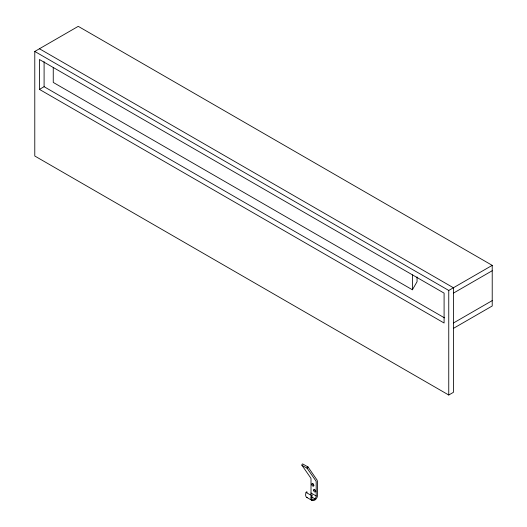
<?xml version="1.0" encoding="UTF-8"?>
<svg xmlns="http://www.w3.org/2000/svg" width="527" height="527" viewBox="0 0 527 527"><rect width="100%" height="100%" fill="white"/><g stroke="black" fill="none" stroke-linecap="round" stroke-linejoin="round"><path stroke-width="0.79" d="M53.253 67.489L53.253 82.429L412.397 289.778L417.055 281.708L417.055 276.932M39.439 48.754L453.411 287.762L453.411 392.332L448.754 395.019L34.782 156.012L34.782 51.448L78.246 26.35L492.218 265.358L492.218 305.989L453.411 328.393M39.439 89.386L444.096 323.018L444.096 293.137L39.439 59.511L39.439 89.386L44.097 86.698L444.478 317.86M34.782 51.448L448.754 290.449L492.218 265.358M453.411 293.137L492.218 270.733M453.411 323.018L492.218 300.607M306.971 492.514A0.731 0.422 -60 0 0 306.786 491.803A0.731 0.422 -60 0 0 306.075 492.429L311.253 495.42A5.56 3.208 -60 0 0 314.507 500.228L315.225 499.787A3.656 2.115 -60 0 0 317.471 495.525L317.471 481.619L317.102 480.11L308.097 467.054L302.926 464.07A0.797 0.461 -60 0 0 302.162 464.267A0.797 0.461 -60 0 0 301.951 465.275L310.699 477.903A3.3 1.904 -60 0 1 311.009 479.063L311.009 492.982A3.004 1.733 -60 0 1 310.548 494.774M301.951 465.275L307.122 468.259L315.871 480.887A3.3 1.904 -60 0 1 316.18 482.047L316.18 495.973A3.004 1.733 -60 0 1 314.981 498.871A3.781 2.18 -60 0 1 312.149 499.385A5.389 3.109 -60 0 1 312.149 495.499A0.731 0.422 -60 0 0 311.958 494.794A0.731 0.422 -60 0 0 311.253 495.42M311.009 492.982L316.18 495.973M311.747 497.001L314.981 498.871M306.76 497.409L311.931 500.393M448.754 290.449L448.754 395.019M412.397 274.837L412.397 289.778M44.097 61.666L44.097 86.698M307.122 468.259A0.797 0.461 -60 0 1 307.333 467.258A0.797 0.461 -60 0 1 308.097 467.054M313.828 485.492A1.462 0.843 60 0 1 312.827 483.411M307.313 497.62A5.56 3.208 -60 0 1 306.075 492.429M315.884 491.447A1.462 0.843 60 0 1 314.612 489.247M311.753 484.293A1.462 0.843 60 0 0 313.308 486.23A1.462 0.843 60 0 0 313.308 484.155A1.462 0.843 60 0 0 311.753 484.293M313.545 490.136A1.462 0.843 60 0 0 315.093 492.066A1.462 0.843 60 0 0 315.093 489.998A1.462 0.843 60 0 0 313.545 490.136"/></g></svg>
